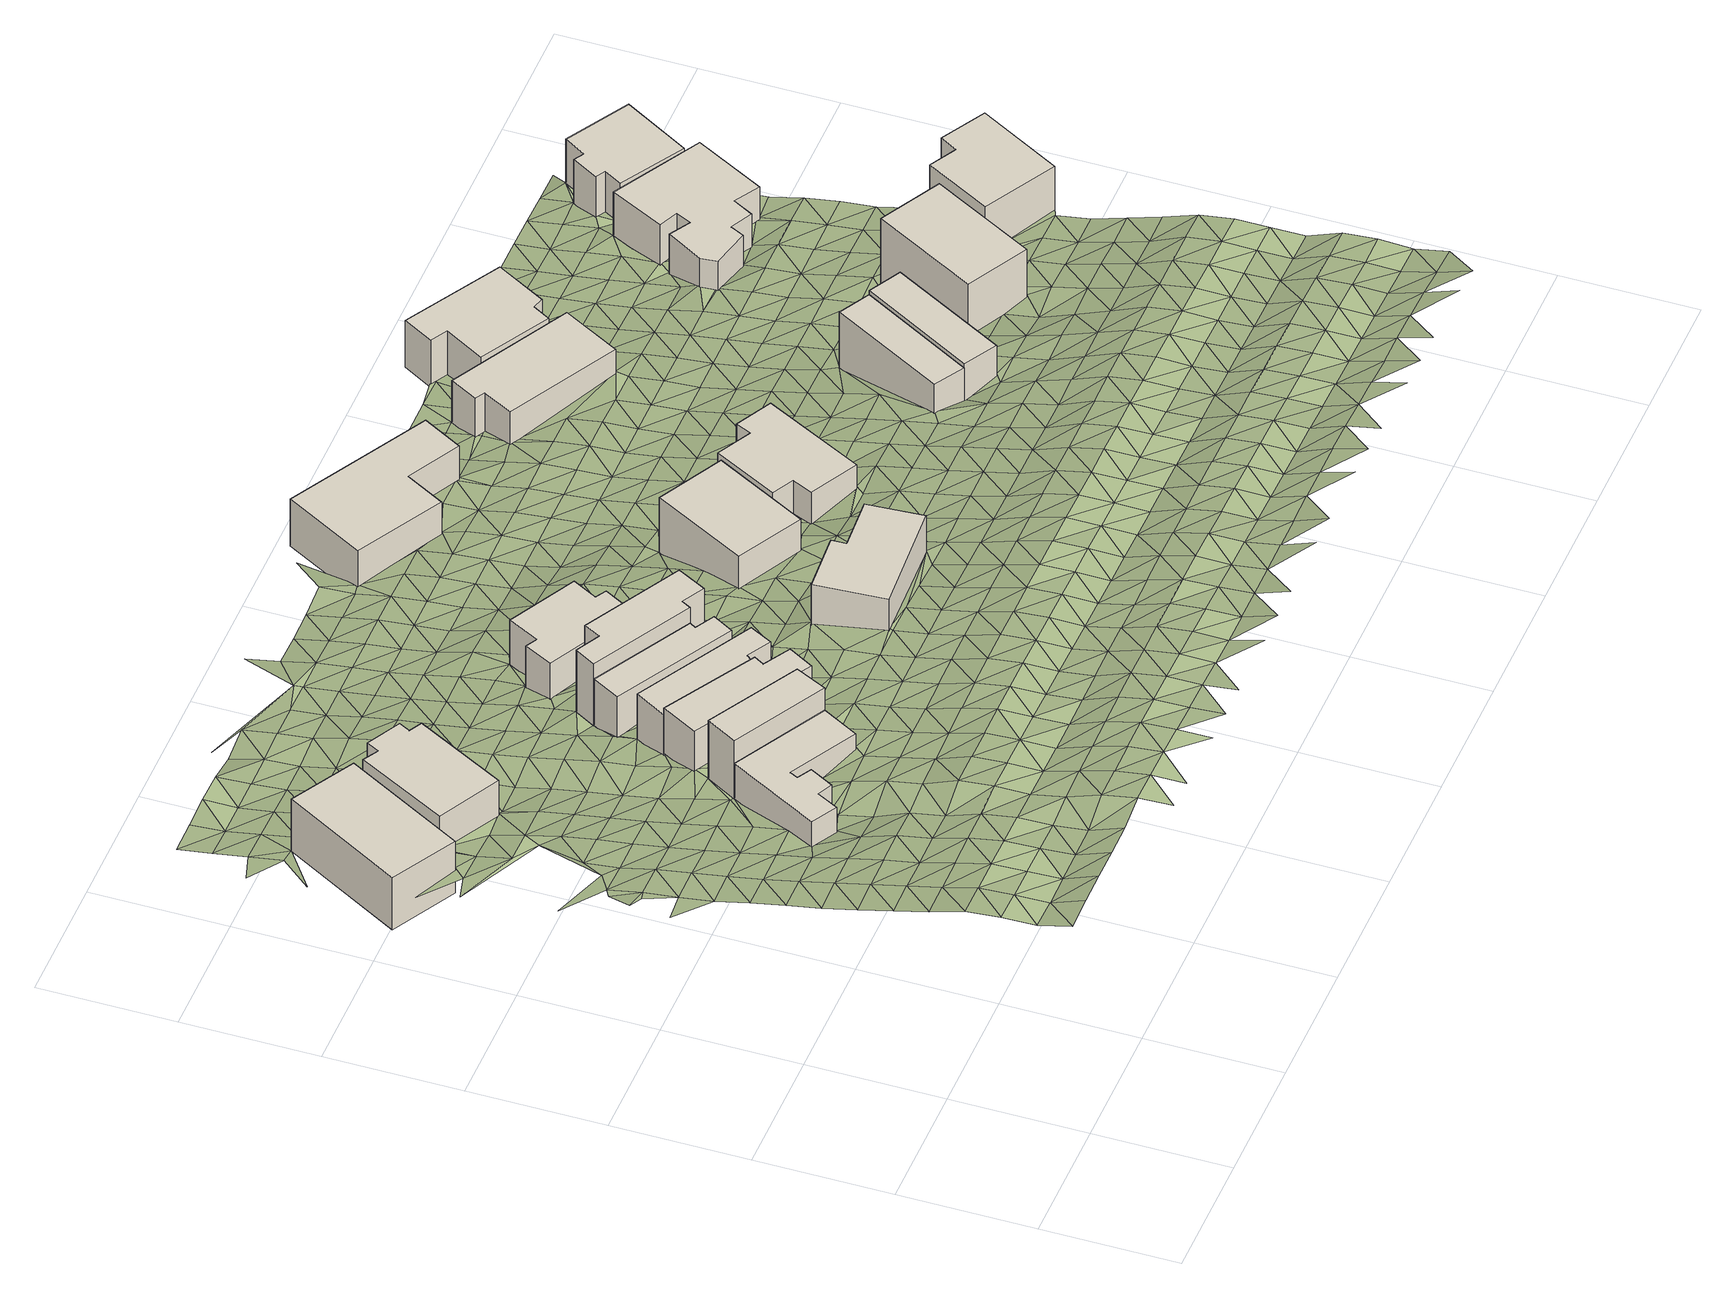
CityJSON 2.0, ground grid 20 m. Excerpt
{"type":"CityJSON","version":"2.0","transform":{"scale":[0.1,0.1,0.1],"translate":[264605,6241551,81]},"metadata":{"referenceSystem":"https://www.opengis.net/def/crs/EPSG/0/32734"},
"CityObjects":{
"building1":{"type":"Building","attributes":{"address":"46 Rhodes Avenue University Estate Cape Town","building":"house","building:levels":"2","footprint":{"type":"Polygon"},"plus_code":"CFXQXGXF+X3X","ground_height":89.2,"building_height":6.9,"roof_height":96.1},"geometry":[{"type":"Solid","lod":"1","boundaries":[[[[0,1,2,3]],[[1,4,5,2]],[[4,6,7,5]],[[6,0,3,7]],[[3,2,5,7]],[[6,4,1,0]]]]}]},
"building2":{"type":"Building","attributes":{"address":"19 Baris Road University Estate Cape Town","building":"house","building:levels":"1","footprint":{"type":"Polygon"},"plus_code":"CHX3XVXP+XVW","ground_height":99.7,"building_height":4.1,"roof_height":103.8},"geometry":[{"type":"Solid","lod":"1","boundaries":[[[[8,9,10,11]],[[9,12,13,10]],[[12,14,15,13]],[[14,16,17,15]],[[16,18,19,17]],[[18,20,21,19]],[[20,22,23,21]],[[22,24,25,23]],[[24,26,27,25]],[[26,8,11,27]],[[11,10,13,15,17,19,21,23,25,27]],[[26,24,22,20,18,16,14,12,9,8]]]]}]},
"building3":{"type":"Building","attributes":{"address":"12 Baris Road University Estate Cape Town","building":"house","building:levels":"2","footprint":{"type":"Polygon"},"plus_code":"CGX9X4XX+XHW","ground_height":89.5,"building_height":6.9,"roof_height":96.4},"geometry":[{"type":"Solid","lod":"1","boundaries":[[[[28,29,30,31]],[[29,32,33,30]],[[32,34,35,33]],[[34,36,37,35]],[[36,38,39,37]],[[38,40,41,39]],[[40,42,43,41]],[[42,28,31,43]],[[31,30,33,35,37,39,41,43]],[[42,40,38,36,34,32,29,28]]]]}]},
"building4":{"type":"Building","attributes":{"address":"17 Baris Road University Estate Cape Town","building":"house","building:levels":"3","footprint":{"type":"Polygon"},"plus_code":"CHX4X6X4+XVW","ground_height":98,"building_height":9.7,"roof_height":107.7},"geometry":[{"type":"Solid","lod":"1","boundaries":[[[[44,45,11,46,47,10]],[[45,48,49,46,11]],[[48,50,51,49]],[[50,44,10,47,51]],[[47,46,49,51]],[[50,48,45,44]]]]}]},
"building5":{"type":"Building","attributes":{"address":"15 Baris Road University Estate Cape Town","building":"house","building:levels":"2","footprint":{"type":"Polygon"},"plus_code":"CHX8X4XP+XCR","ground_height":97.2,"building_height":6.9,"roof_height":104.1},"geometry":[{"type":"Solid","lod":"1","boundaries":[[[[52,53,54,55,56,57]],[[53,58,59,55,54]],[[58,60,61,59]],[[60,62,63,61]],[[62,64,65,63]],[[64,52,57,56,65]],[[56,55,59,61,63,65]],[[64,62,60,58,53,52]]]]}]},
"building6":{"type":"Building","attributes":{"address":"13A Baris Road University Estate Cape Town","building":"house","building:levels":"2","footprint":{"type":"Polygon"},"plus_code":"CHXGXWX5+X7X","ground_height":96,"building_height":6.9,"roof_height":102.9},"geometry":[{"type":"Solid","lod":"1","boundaries":[[[[66,67,68,57]],[[67,69,70,68]],[[69,71,72,70]],[[71,73,74,72]],[[73,75,76,74]],[[75,66,57,76]],[[57,68,70,72,74,76]],[[75,73,71,69,67,66]]]]}]},
"building7":{"type":"Building","attributes":{"address":"13 Baris Road University Estate Cape Town","building":"house","building:levels":"2","footprint":{"type":"Polygon"},"plus_code":"CHXJXFXV+XMV","ground_height":94.2,"building_height":6.9,"roof_height":101.1},"geometry":[{"type":"Solid","lod":"1","boundaries":[[[[77,78,79,80]],[[78,81,82,79]],[[81,83,84,82]],[[83,85,86,84]],[[85,87,88,86]],[[87,77,80,88]],[[80,79,82,84,86,88]],[[87,85,83,81,78,77]]]]}]},
"building8":{"type":"Building","attributes":{"address":"11 Baris Road University Estate Cape Town","building":"house","building:levels":"3","footprint":{"type":"Polygon"},"plus_code":"CHXRXVX5+XRV","ground_height":94.1,"building_height":9.7,"roof_height":103.8},"geometry":[{"type":"Solid","lod":"1","boundaries":[[[[89,90,80,91,92,79]],[[90,93,94,91,80]],[[93,95,96,94]],[[95,97,98,96]],[[97,99,100,98]],[[99,101,102,100]],[[101,103,104,102]],[[103,89,79,92,104]],[[92,91,94,96,98,100,102,104]],[[103,101,99,97,95,93,90,89]]]]}]},
"building9":{"type":"Building","attributes":{"address":"9 Baris Road University Estate Cape Town","building":"house","building:levels":"2","footprint":{"type":"Polygon"},"plus_code":"CHXWXWX8+X2R","ground_height":90.9,"building_height":6.9,"roof_height":97.8},"geometry":[{"type":"Solid","lod":"1","boundaries":[[[[105,106,107,108]],[[106,109,110,107]],[[109,111,112,110]],[[111,113,114,112]],[[113,115,116,114]],[[115,117,118,116]],[[117,119,120,118]],[[119,105,108,120]],[[108,107,110,112,114,116,118,120]],[[119,117,115,113,111,109,106,105]]]]}]},
"building10":{"type":"Building","attributes":{"address":"16 Lorraine Avenue University Estate Cape Town","building":"house","building:levels":"2","footprint":{"type":"Polygon"},"plus_code":"CJXVX5XF+XCX","ground_height":99.3,"building_height":6.9,"roof_height":106.2},"geometry":[{"type":"Solid","lod":"1","boundaries":[[[[121,122,123,124]],[[122,125,126,123]],[[125,127,128,126]],[[127,129,130,128]],[[129,131,132,130]],[[131,121,124,132]],[[124,123,126,128,130,132]],[[131,129,127,125,122,121]]]]}]},
"building11":{"type":"Building","attributes":{"address":"52 Lorraine Avenue University Estate Cape Town","building":"house","building:levels":"2","footprint":{"type":"Polygon"},"plus_code":"CMX6XFX4+X2X","ground_height":93.8,"building_height":6.9,"roof_height":100.7},"geometry":[{"type":"Solid","lod":"1","boundaries":[[[[133,134,135,136]],[[134,137,138,135]],[[137,139,140,138]],[[139,133,136,140]],[[136,135,138,140]],[[139,137,134,133]]]]}]},
"building12":{"type":"Building","attributes":{"address":"54 Lorraine Avenue University Estate Cape Town","building":"house","building:levels":"2","footprint":{"type":"Polygon"},"plus_code":"CMXXX4XG+XFR","ground_height":92.3,"building_height":6.9,"roof_height":99.2},"geometry":[{"type":"Solid","lod":"1","boundaries":[[[[141,142,143,144]],[[142,145,146,143]],[[145,147,148,146]],[[147,149,150,148]],[[149,151,152,150]],[[151,153,154,152]],[[153,155,156,154]],[[155,141,144,156]],[[144,143,146,148,150,152,154,156]],[[155,153,151,149,147,145,142,141]]]]}]},
"building13":{"type":"Building","attributes":{"address":"7 Baris Road University Estate Cape Town","building":"house","building:levels":"2","footprint":{"type":"Polygon"},"plus_code":"CMX2XHXH+XXX","ground_height":83.9,"building_height":6.9,"roof_height":90.8},"geometry":[{"type":"Solid","lod":"1","boundaries":[[[[157,158,159,160]],[[158,161,162,159]],[[161,163,164,162]],[[163,165,166,164]],[[165,167,168,166]],[[167,157,160,168]],[[160,159,162,164,166,168]],[[167,165,163,161,158,157]]]]}]},
"building14":{"type":"Building","attributes":{"address":"University Estate Cape Town","building":"house","building:levels":"2","footprint":{"type":"Polygon"},"plus_code":"CQX4XMXF+XFR","ground_height":94.5,"building_height":6.9,"roof_height":101.4},"geometry":[{"type":"Solid","lod":"1","boundaries":[[[[169,170,171,172]],[[170,173,174,171]],[[173,175,176,174]],[[175,169,172,176]],[[172,171,174,176]],[[175,173,170,169]]]]}]},
"building15":{"type":"Building","attributes":{"address":"University Estate Cape Town","building":"house","building:levels":"2","footprint":{"type":"Polygon"},"plus_code":"CQX9X8XP+X8X","ground_height":95.2,"building_height":6.9,"roof_height":102.1},"geometry":[{"type":"Solid","lod":"1","boundaries":[[[[177,178,179,180,181,176]],[[178,182,183,180,179]],[[182,184,185,183]],[[184,177,176,181,185]],[[181,180,183,185]],[[184,182,178,177]]]]}]},
"building16":{"type":"Building","attributes":{"address":"12 Lorraine Avenue University Estate Cape Town","building":"house","building:levels":"2","footprint":{"type":"Polygon"},"plus_code":"CPXHXFX7+XCX","ground_height":84.2,"building_height":6.9,"roof_height":91.1},"geometry":[{"type":"Solid","lod":"1","boundaries":[[[[186,187,188,189]],[[187,190,191,188]],[[190,192,193,191]],[[192,194,195,193]],[[194,196,197,195]],[[196,186,189,197]],[[189,188,191,193,195,197]],[[196,194,192,190,187,186]]]]}]},
"building17":{"type":"Building","attributes":{"address":"10 Lorraine Avenue University Estate Cape Town","building":"house","building:levels":"2","footprint":{"type":"Polygon"},"plus_code":"CQX3X9XJ+XWX","ground_height":83.2,"building_height":6.9,"roof_height":90.1},"geometry":[{"type":"Solid","lod":"1","boundaries":[[[[198,199,200,201]],[[199,202,203,200]],[[202,204,205,203]],[[204,206,207,205]],[[206,208,209,207]],[[208,210,211,209]],[[210,212,213,211]],[[212,198,201,213]],[[201,200,203,205,207,209,211,213]],[[212,210,208,206,204,202,199,198]]]]}]},
"building18":{"type":"Building","attributes":{"address":"58 Rhodes Avenue University Estate Cape Town","building":"house","building:levels":"3","footprint":{"type":"Polygon"},"plus_code":"CRX4X6XC+XCW","ground_height":94,"building_height":9.7,"roof_height":103.7},"geometry":[{"type":"Solid","lod":"1","boundaries":[[[[214,215,216,217]],[[215,218,219,216]],[[218,220,221,219]],[[220,214,217,221]],[[217,216,219,221]],[[220,218,215,214]]]]}]},
"building19":{"type":"Building","attributes":{"address":"60 Rhodes Avenue University Estate Cape Town","building":"house","building:levels":"3","footprint":{"type":"Polygon"},"plus_code":"CRXWX6XV+XMW","ground_height":93.1,"building_height":9.7,"roof_height":102.8},"geometry":[{"type":"Solid","lod":"1","boundaries":[[[[222,223,224,225]],[[223,226,227,224]],[[226,228,229,227]],[[228,230,231,229]],[[230,232,233,231]],[[232,222,225,233]],[[225,224,227,229,231,233]],[[232,230,228,226,223,222]]]]}]},
"building20":{"type":"Building","attributes":{"address":"9 Lorraine Avenue University Estate Cape Town","building":"house","building:levels":"2","footprint":{"type":"Polygon"},"plus_code":"CRXJXFX4+X8X","ground_height":85.1,"building_height":6.9,"roof_height":92},"geometry":[{"type":"Solid","lod":"1","boundaries":[[[[234,235,236,237]],[[235,238,239,236]],[[238,240,241,239]],[[240,242,243,241]],[[242,244,245,243]],[[244,246,247,245]],[[246,248,249,247]],[[248,250,251,249]],[[250,252,253,251]],[[252,254,255,253]],[[254,256,257,255]],[[256,258,259,257]],[[258,234,237,259]],[[237,236,239,241,243,245,247,249,251,253,255,257,259]],[[258,256,254,252,250,248,246,244,242,240,238,235,234]]]]}]},
"building21":{"type":"Building","attributes":{"address":"7 Lorraine Avenue University Estate Cape Town","building":"house","building:levels":"2","footprint":{"type":"Polygon"},"plus_code":"CRXVXXXQ+XJV","ground_height":83.3,"building_height":6.9,"roof_height":90.2},"geometry":[{"type":"Solid","lod":"1","boundaries":[[[[260,261,262,263]],[[261,264,265,262]],[[264,266,267,265]],[[266,268,269,267]],[[268,270,271,269]],[[270,272,273,271]],[[272,274,275,273]],[[274,260,263,275]],[[263,262,265,267,269,271,273,275]],[[274,272,270,268,266,264,261,260]]]]}]},
"terrain1":{"type":"TINRelief","geometry":[{"type":"CompositeSurface","lod":"1","boundaries":[[[276,277,278]],[[276,278,279]],[[280,281,277]],[[277,276,280]],[[282,283,281]],[[282,281,280]],[[284,285,283]],[[279,286,276]],[[283,282,284]],[[287,288,285]],[[276,289,280]],[[289,276,286]],[[287,285,284]],[[290,291,288]],[[280,292,282]],[[292,280,289]],[[288,287,290]],[[293,294,291]],[[282,295,284]],[[286,296,289]],[[295,282,292]],[[293,291,290]],[[297,298,294]],[[284,299,287]],[[299,284,295]],[[292,289,300]],[[294,293,297]],[[289,296,301]],[[302,303,304]],[[305,306,298]],[[287,307,290]],[[292,300,295]],[[307,287,299]],[[289,301,300]],[[298,297,305]],[[308,304,306]],[[290,309,293]],[[310,311,312]],[[309,290,307]],[[302,311,310]],[[313,312,311]],[[299,295,314]],[[315,301,296]],[[306,305,308]],[[295,300,316]],[[304,317,302]],[[293,318,297]],[[299,314,307]],[[318,293,309]],[[295,316,314]],[[311,319,313]],[[304,308,317]],[[320,311,302]],[[297,321,305]],[[301,322,300]],[[323,301,315]],[[324,319,325]],[[321,297,318]],[[311,320,319]],[[309,307,326]],[[322,316,300]],[[320,302,317]],[[307,314,327]],[[301,323,322]],[[305,328,308]],[[309,326,318]],[[328,305,321]],[[307,327,326]],[[308,329,317]],[[314,316,330]],[[323,315,331]],[[332,325,319]],[[320,332,319]],[[333,316,322]],[[318,334,321]],[[329,308,328]],[[330,327,314]],[[318,326,334]],[[316,333,330]],[[321,335,328]],[[317,336,320]],[[322,323,337]],[[334,335,321]],[[336,317,329]],[[331,338,323]],[[332,339,325]],[[340,341,342]],[[343,332,320]],[[327,344,326]],[[322,337,333]],[[345,327,330]],[[323,338,337]],[[346,347,342]],[[328,348,329]],[[328,335,348]],[[343,320,336]],[[344,334,326]],[[331,349,350]],[[327,345,344]],[[334,351,335]],[[332,352,339]],[[353,330,333]],[[325,339,354]],[[331,350,338]],[[332,343,352]],[[337,353,333]],[[354,347,346]],[[336,329,355]],[[329,348,356]],[[357,340,342]],[[334,358,351]],[[345,330,359]],[[347,357,342]],[[358,334,344]],[[336,355,343]],[[339,352,360]],[[329,356,355]],[[330,353,359]],[[361,337,338]],[[338,350,362]],[[339,360,363]],[[357,364,340]],[[344,345,365]],[[337,361,353]],[[354,339,363]],[[348,335,9]],[[358,366,351]],[[359,367,345]],[[338,362,361]],[[351,366,368]],[[343,369,352]],[[343,355,370]],[[350,371,372]],[[345,367,365]],[[373,1,374]],[[357,375,364]],[[357,347,376]],[[369,360,352]],[[377,358,344]],[[378,359,353]],[[347,354,379]],[[9,356,348]],[[343,370,369]],[[366,380,368]],[[372,362,350]],[[378,353,361]],[[374,381,382]],[[355,356,383]],[[358,377,366]],[[357,376,375]],[[347,379,376]],[[377,344,365]],[[354,363,379]],[[363,360,384]],[[359,385,367]],[[340,364,386]],[[383,370,355]],[[362,387,361]],[[384,360,369]],[[359,378,385]],[[388,380,366]],[[381,374,1]],[[372,387,362]],[[9,383,356]],[[389,379,363]],[[364,375,386]],[[366,377,388]],[[390,365,367]],[[378,361,391]],[[392,393,394]],[[389,363,384]],[[367,385,395]],[[380,388,393]],[[369,370,396]],[[397,370,383]],[[391,361,387]],[[375,376,398]],[[365,390,377]],[[367,395,390]],[[381,1,399]],[[379,398,376]],[[381,399,400]],[[384,369,396]],[[401,394,393]],[[402,379,389]],[[370,397,396]],[[340,386,403]],[[385,378,404]],[[388,401,393]],[[391,405,378]],[[406,399,1]],[[407,388,377]],[[387,372,408]],[[379,402,398]],[[372,409,410]],[[50,383,9]],[[411,400,412]],[[413,389,384]],[[404,395,385]],[[407,377,390]],[[378,405,404]],[[397,383,50]],[[375,414,386]],[[1,403,406]],[[408,391,387]],[[399,412,400]],[[413,384,396]],[[408,372,410]],[[401,388,415]],[[401,416,394]],[[402,389,417]],[[395,418,390]],[[388,407,415]],[[402,419,398]],[[396,397,420]],[[421,405,391]],[[412,422,411]],[[413,417,389]],[[404,418,395]],[[397,50,420]],[[423,399,406]],[[391,408,421]],[[424,419,402]],[[407,390,425]],[[406,403,426]],[[415,416,401]],[[399,423,412]],[[396,427,413]],[[428,404,405]],[[406,426,423]],[[417,424,402]],[[425,390,418]],[[386,414,403]],[[420,50,429]],[[410,430,408]],[[427,396,420]],[[405,421,428]],[[431,398,419]],[[407,432,415]],[[433,430,410]],[[424,434,419]],[[407,425,432]],[[422,412,435]],[[413,436,417]],[[418,404,437]],[[421,408,438]],[[412,423,439]],[[413,427,440]],[[404,428,441]],[[442,403,414]],[[416,415,443]],[[419,434,431]],[[430,438,408]],[[426,403,444]],[[437,425,418]],[[412,439,435]],[[420,52,427]],[[413,440,436]],[[432,443,415]],[[441,437,404]],[[442,414,445]],[[429,50,446]],[[447,424,417]],[[428,421,448]],[[431,449,398]],[[423,426,450]],[[446,420,429]],[[442,444,403]],[[438,448,421]],[[52,440,427]],[[430,433,451]],[[442,445,34]],[[447,417,436]],[[416,443,452]],[[453,398,449]],[[450,439,423]],[[454,434,424]],[[455,432,425]],[[441,428,456]],[[426,444,450]],[[457,425,437]],[[458,416,452]],[[430,451,438]],[[448,456,428]],[[424,447,454]],[[455,425,457]],[[434,459,431]],[[460,446,50]],[[461,443,432]],[[52,75,440]],[[34,462,442]],[[436,440,75]],[[463,435,439]],[[464,437,441]],[[465,439,450]],[[456,466,441]],[[467,444,442]],[[448,438,468]],[[434,454,459]],[[432,455,461]],[[438,451,469]],[[470,449,431]],[[443,471,452]],[[437,464,457]],[[462,34,472]],[[439,465,463]],[[464,441,466]],[[471,458,452]],[[447,436,473]],[[448,468,456]],[[474,475,472]],[[442,462,467]],[[475,474,453]],[[438,469,468]],[[446,476,420]],[[436,75,477]],[[478,450,444]],[[453,472,475]],[[431,459,470]],[[471,443,461]],[[449,470,453]],[[447,473,454]],[[457,479,455]],[[480,451,481]],[[436,477,473]],[[450,478,465]],[[482,466,456]],[[444,467,478]],[[464,479,457]],[[458,483,460]],[[484,477,75]],[[480,469,451]],[[471,483,458]],[[482,456,468]],[[472,453,485]],[[454,486,459]],[[461,455,487]],[[488,462,472]],[[465,489,463]],[[453,470,485]],[[473,486,454]],[[479,487,455]],[[75,490,484]],[[460,476,446]],[[462,488,467]],[[464,466,491]],[[477,484,78]],[[489,465,478]],[[466,482,492]],[[459,493,470]],[[471,461,494]],[[495,468,469]],[[472,485,488]],[[78,473,477]],[[496,469,480]],[[491,479,464]],[[483,476,460]],[[486,493,459]],[[487,494,461]],[[491,466,492]],[[489,497,463]],[[469,496,495]],[[478,467,498]],[[471,499,483]],[[482,468,500]],[[488,501,467]],[[473,502,486]],[[485,470,503]],[[493,504,470]],[[494,499,471]],[[473,78,502]],[[498,489,478]],[[505,487,479]],[[492,482,500]],[[467,501,498]],[[479,491,506]],[[500,468,495]],[[503,488,485]],[[496,480,507]],[[470,504,503]],[[508,476,483]],[[487,505,494]],[[490,75,509]],[[499,508,483]],[[479,506,505]],[[480,510,507]],[[511,493,486]],[[486,502,512]],[[513,497,489]],[[514,501,488]],[[515,484,490]],[[516,517,518]],[[491,492,519]],[[489,498,520]],[[500,521,492]],[[493,511,504]],[[496,522,495]],[[488,503,514]],[[512,511,486]],[[507,523,496]],[[508,524,476]],[[525,499,494]],[[506,491,519]],[[476,524,518]],[[489,520,513]],[[494,505,526]],[[519,492,521]],[[496,523,522]],[[516,527,528]],[[498,501,529]],[[518,527,516]],[[499,525,508]],[[530,500,495]],[[501,514,531]],[[494,526,525]],[[99,512,502]],[[504,532,503]],[[504,511,533]],[[101,99,502]],[[520,498,529]],[[505,506,534]],[[524,527,518]],[[512,535,511]],[[501,531,529]],[[519,536,506]],[[530,495,522]],[[490,509,537]],[[538,521,500]],[[507,539,523]],[[504,533,532]],[[512,99,535]],[[490,537,515]],[[514,503,540]],[[541,524,508]],[[534,526,505]],[[508,525,542]],[[506,536,534]],[[507,543,539]],[[520,544,513]],[[500,530,538]],[[531,514,540]],[[545,519,521]],[[522,523,546]],[[524,541,527]],[[511,535,547]],[[529,544,520]],[[503,532,540]],[[508,542,541]],[[547,533,511]],[[548,549,513]],[[546,523,539]],[[525,526,550]],[[551,526,534]],[[545,521,538]],[[552,536,519]],[[530,522,553]],[[535,99,554]],[[555,529,531]],[[556,509,527]],[[542,525,557]],[[540,558,531]],[[526,551,550]],[[553,522,546]],[[527,541,556]],[[537,509,515]],[[559,533,547]],[[560,532,533]],[[561,539,543]],[[519,545,552]],[[544,548,513]],[[562,534,536]],[[538,530,563]],[[531,558,555]],[[557,525,550]],[[564,544,529]],[[533,559,560]],[[530,553,563]],[[515,509,565]],[[541,542,566]],[[567,540,532]],[[534,562,551]],[[546,539,568]],[[565,509,556]],[[536,552,562]],[[529,555,564]],[[566,542,557]],[[105,547,569]],[[566,556,541]],[[545,538,570]],[[546,568,553]],[[571,572,573]],[[554,574,535]],[[547,105,559]],[[567,532,560]],[[563,575,538]],[[568,539,561]],[[565,573,515]],[[576,558,540]],[[544,564,548]],[[577,550,551]],[[545,570,552]],[[99,578,554]],[[571,579,580]],[[571,573,579]],[[562,581,551]],[[570,538,575]],[[559,105,560]],[[558,576,555]],[[553,582,563]],[[550,577,557]],[[540,567,576]],[[583,565,556]],[[556,566,584]],[[551,581,577]],[[582,553,568]],[[585,580,579]],[[573,585,579]],[[552,586,562]],[[587,588,561]],[[573,565,583]],[[555,589,564]],[[590,575,563]],[[556,584,583]],[[586,552,570]],[[560,591,567]],[[560,105,591]],[[589,555,576]],[[573,583,585]],[[590,563,582]],[[581,562,592]],[[568,561,593]],[[548,564,594]],[[578,574,554]],[[592,562,586]],[[591,105,595]],[[567,596,576]],[[597,570,575]],[[582,568,593]],[[589,594,564]],[[575,590,598]],[[593,561,588]],[[599,584,566]],[[596,567,591]],[[600,585,583]],[[577,581,601]],[[570,597,586]],[[581,592,602]],[[597,575,598]],[[578,585,600]],[[594,603,548]],[[604,595,105]],[[605,589,576]],[[584,606,583]],[[590,582,607]],[[605,576,596]],[[581,602,601]],[[593,608,582]],[[603,609,548]],[[591,595,610]],[[577,611,557]],[[612,574,578]],[[600,613,578]],[[599,566,614]],[[589,615,594]],[[583,606,600]],[[592,586,616]],[[598,590,607]],[[584,599,606]],[[586,597,617]],[[607,582,608]],[[618,574,612]],[[591,610,596]],[[615,589,605]],[[595,619,610]],[[604,619,595]],[[612,578,613]],[[602,592,616]],[[620,593,588]],[[586,617,616]],[[621,588,622]],[[613,600,623]],[[624,618,604]],[[603,594,625]],[[597,598,626]],[[594,615,627]],[[623,600,606]],[[607,628,598]],[[620,588,621]],[[596,629,605]],[[630,608,593]],[[612,631,618]],[[596,610,632]],[[611,577,601]],[[618,631,604]],[[601,602,633]],[[626,617,597]],[[594,627,625]],[[616,634,602]],[[626,598,628]],[[635,612,613]],[[636,619,604]],[[596,632,629]],[[613,623,637]],[[593,620,630]],[[614,638,599]],[[615,605,639]],[[640,606,599]],[[641,607,608]],[[642,643,614]],[[602,634,633]],[[604,631,636]],[[606,644,623]],[[619,645,610]],[[636,646,619]],[[635,613,637]],[[639,627,615]],[[647,631,612]],[[648,616,617]],[[643,638,614]],[[639,605,629]],[[599,638,640]],[[649,617,626]],[[641,608,630]],[[623,644,637]],[[645,632,610]],[[650,628,607]],[[621,651,620]],[[606,640,644]],[[619,646,645]],[[642,652,643]],[[633,611,601]],[[612,635,647]],[[617,649,648]],[[651,621,653]],[[654,636,631]],[[655,634,616]],[[607,641,650]],[[625,627,656]],[[629,632,657]],[[638,643,652]],[[658,626,628]],[[620,659,630]],[[660,627,639]],[[654,646,636]],[[637,644,661]],[[632,645,657]],[[631,647,654]],[[616,648,655]],[[659,620,651]],[[662,633,634]],[[626,658,649]],[[627,660,656]],[[658,628,650]],[[652,642,127]],[[637,663,635]],[[638,664,640]],[[630,665,641]],[[666,639,629]],[[629,657,667]],[[638,652,664]],[[634,655,662]],[[665,630,659]],[[633,662,611]],[[645,646,668]],[[635,663,647]],[[649,669,648]],[[644,640,670]],[[651,653,671]],[[646,654,672]],[[637,661,663]],[[639,666,660]],[[641,673,650]],[[666,629,667]],[[658,669,649]],[[651,671,659]],[[646,672,668]],[[673,641,665]],[[127,664,652]],[[657,645,674]],[[647,675,654]],[[655,648,676]],[[664,670,640]],[[677,656,660]],[[650,678,658]],[[127,611,679]],[[679,611,662]],[[644,133,661]],[[675,647,663]],[[669,676,648]],[[674,667,657]],[[666,677,660]],[[645,668,674]],[[678,650,673]],[[672,654,680]],[[655,681,662]],[[665,659,682]],[[659,671,683]],[[684,669,658]],[[685,664,127]],[[680,654,675]],[[676,681,655]],[[679,686,127]],[[665,682,673]],[[656,677,687]],[[663,661,133]],[[684,658,678]],[[659,683,682]],[[666,667,688]],[[679,662,689]],[[664,685,670]],[[690,667,674]],[[127,686,685]],[[666,691,677]],[[672,692,668]],[[669,693,676]],[[672,680,694]],[[663,133,675]],[[681,689,662]],[[688,667,690]],[[669,684,693]],[[691,687,677]],[[686,679,695]],[[678,673,696]],[[697,683,671]],[[688,691,666]],[[672,694,692]],[[673,682,698]],[[699,674,668]],[[700,681,676]],[[689,695,679]],[[697,671,701]],[[670,685,702]],[[680,675,703]],[[678,696,684]],[[700,676,693]],[[673,698,696]],[[675,133,704]],[[674,699,690]],[[685,686,705]],[[699,668,692]],[[694,680,703]],[[683,706,682]],[[675,704,703]],[[695,705,686]],[[707,683,697]],[[708,670,702]],[[689,681,709]],[[691,710,687]],[[681,700,711]],[[684,712,693]],[[706,698,682]],[[702,685,713]],[[684,696,714]],[[683,707,706]],[[715,691,688]],[[688,690,715]],[[689,709,695]],[[699,716,690]],[[705,717,685]],[[681,711,709]],[[718,692,694]],[[703,719,694]],[[684,714,712]],[[685,717,713]],[[700,693,720]],[[690,716,715]],[[133,721,704]],[[702,713,708]],[[692,718,699]],[[696,698,722]],[[707,697,723]],[[670,708,724]],[[694,719,718]],[[725,698,706]],[[705,695,726]],[[711,700,720]],[[695,709,727]],[[720,693,712]],[[728,723,697]],[[729,703,704]],[[722,714,696]],[[698,725,722]],[[691,715,730]],[[731,716,699]],[[705,726,717]],[[695,727,726]],[[732,708,713]],[[703,729,719]],[[706,707,733]],[[133,724,721]],[[731,699,718]],[[704,721,729]],[[723,734,707]],[[711,735,709]],[[720,736,711]],[[712,714,737]],[[706,733,725]],[[738,713,717]],[[715,716,730]],[[739,714,722]],[[707,734,733]],[[719,740,718]],[[735,727,709]],[[716,731,741]],[[742,717,726]],[[711,736,735]],[[723,728,743]],[[729,740,719]],[[714,739,737]],[[716,741,730]],[[744,720,712]],[[745,722,725]],[[742,738,717]],[[708,746,724]],[[731,718,747]],[[727,748,726]],[[723,743,734]],[[733,745,725]],[[721,724,749]],[[747,718,740]],[[727,735,748]],[[744,712,737]],[[729,721,750]],[[751,736,720]],[[739,722,752]],[[753,721,749]],[[722,745,752]],[[724,746,749]],[[754,741,731]],[[755,742,726]],[[756,733,734]],[[747,757,731]],[[721,753,750]],[[748,758,726]],[[720,744,751]],[[734,743,759]],[[740,729,760]],[[735,736,761]],[[730,741,754]],[[749,746,753]],[[742,755,738]],[[737,739,762]],[[733,756,745]],[[731,757,754]],[[755,726,758]],[[752,763,739]],[[734,759,756]],[[760,747,740]],[[760,729,750]],[[736,751,761]],[[764,748,735]],[[744,737,762]],[[765,743,766]],[[739,763,762]],[[767,752,745]],[[730,754,768]],[[769,757,747]],[[770,730,768]],[[765,759,743]],[[771,753,746]],[[738,755,772]],[[735,761,764]],[[767,745,756]],[[750,753,771]],[[773,758,748]],[[751,744,774]],[[747,760,769]],[[752,775,763]],[[776,746,777]],[[744,762,774]],[[771,746,776]],[[778,754,757]],[[759,779,756]],[[748,764,773]],[[752,767,775]],[[750,780,760]],[[755,758,781]],[[757,769,778]],[[765,779,759]],[[751,782,761]],[[780,750,771]],[[774,783,751]],[[784,738,772]],[[781,772,755]],[[762,763,785]],[[767,756,786]],[[773,781,758]],[[763,775,787]],[[776,777,142]],[[768,754,788]],[[769,760,789]],[[764,761,782]],[[754,778,790]],[[788,770,768]],[[751,783,782]],[[786,756,779]],[[791,771,776]],[[785,774,762]],[[789,760,780]],[[763,787,785]],[[791,776,142]],[[754,790,788]],[[778,769,792]],[[773,764,793]],[[794,775,767]],[[795,772,781]],[[786,796,767]],[[774,797,783]],[[779,765,798]],[[788,799,770]],[[792,769,789]],[[764,782,793]],[[765,800,801]],[[802,780,771]],[[794,787,775]],[[771,791,803]],[[772,795,804]],[[797,774,785]],[[767,796,794]],[[805,790,778]],[[798,786,779]],[[798,765,801]],[[772,804,784]],[[780,802,789]],[[791,142,784]],[[806,781,773]],[[790,799,788]],[[778,792,805]],[[771,803,802]],[[793,807,773]],[[782,783,808]],[[809,785,787]],[[783,797,810]],[[795,781,806]],[[811,796,786]],[[773,807,806]],[[794,809,787]],[[812,799,790]],[[813,814,815]],[[808,793,782]],[[812,790,805]],[[783,810,808]],[[786,798,811]],[[792,789,816]],[[803,791,817]],[[789,802,818]],[[791,784,817]],[[819,804,795]],[[820,784,804]],[[797,785,821]],[[822,794,796]],[[785,809,823]],[[792,816,805]],[[793,824,807]],[[801,825,798]],[[789,818,816]],[[819,795,806]],[[796,811,822]],[[826,799,812]],[[817,784,820]],[[821,810,797]],[[827,806,807]],[[793,808,824]],[[785,823,821]],[[828,825,801]],[[802,803,829]],[[820,804,830]],[[817,831,803]],[[824,827,807]],[[832,799,826]],[[809,794,833]],[[811,798,834]],[[814,799,832]],[[819,830,804]],[[794,822,835]],[[812,805,836]],[[829,818,802]],[[837,805,816]],[[803,831,829]],[[825,834,798]],[[838,808,810]],[[823,809,833]],[[839,810,821]],[[835,833,794]],[[812,836,826]],[[840,815,814]],[[805,837,836]],[[841,817,820]],[[822,811,842]],[[830,843,820]],[[827,844,806]],[[824,845,827]],[[819,806,844]],[[824,808,838]],[[810,839,838]],[[834,842,811]],[[818,846,816]],[[825,828,847]],[[814,832,840]],[[848,818,829]],[[843,841,820]],[[849,831,817]],[[819,844,830]],[[850,821,823]],[[835,822,851]],[[832,826,852]],[[833,853,823]],[[826,836,854]],[[825,847,834]],[[837,855,836]],[[818,848,846]],[[842,851,822]],[[824,856,845]],[[857,837,816]],[[821,850,839]],[[817,841,849]],[[838,856,824]],[[823,853,850]],[[826,854,852]],[[858,829,831]],[[840,832,859]],[[837,857,855]],[[843,830,860]],[[861,833,835]],[[857,816,846]],[[830,844,862]],[[851,863,835]],[[832,852,864]],[[829,858,848]],[[838,839,865]],[[836,866,854]],[[842,834,867]],[[831,849,858]],[[834,847,868]],[[856,869,845]],[[859,832,864]],[[830,862,860]],[[839,850,865]],[[861,835,863]],[[852,854,866]],[[841,843,870]],[[871,853,833]],[[842,867,851]],[[834,868,867]],[[827,170,844]],[[872,856,838]],[[846,848,873]],[[841,870,849]],[[853,871,850]],[[874,847,875]],[[864,852,187]],[[858,876,848]],[[870,843,860]],[[838,865,872]],[[833,861,871]],[[877,863,851]],[[836,855,878]],[[857,846,873]],[[874,868,847]],[[859,864,187]],[[879,869,856]],[[848,876,873]],[[877,851,867]],[[849,880,858]],[[865,850,881]],[[856,872,879]],[[844,170,862]],[[880,849,870]],[[871,881,850]],[[878,855,857]],[[860,862,882]],[[861,863,883]],[[863,877,884]],[[876,858,885]],[[865,886,872]],[[887,867,868]],[[888,868,874]],[[187,889,859]],[[869,879,890]],[[861,883,871]],[[885,858,880]],[[881,886,865]],[[883,863,884]],[[891,870,860]],[[868,888,887]],[[187,892,889]],[[862,170,882]],[[879,872,893]],[[877,867,894]],[[878,857,873]],[[895,892,187]],[[873,876,896]],[[870,891,880]],[[871,897,881]],[[876,885,898]],[[891,860,882]],[[886,893,872]],[[884,877,894]],[[897,871,883]],[[894,867,887]],[[899,890,879]],[[888,874,900]],[[876,898,896]],[[901,869,890]],[[902,886,881]],[[893,899,879]],[[874,903,900]],[[885,880,904]],[[880,891,905]],[[902,881,897]],[[878,873,896]],[[892,906,889]],[[883,884,907]],[[894,908,884]],[[898,885,904]],[[888,909,887]],[[906,892,895]],[[880,905,904]],[[899,910,890]],[[900,911,888]],[[170,912,882]],[[893,886,913]],[[897,883,907]],[[886,902,914]],[[907,884,908]],[[910,915,890]],[[916,895,187]],[[891,882,917]],[[888,911,909]],[[915,918,890]],[[893,913,899]],[[919,894,887]],[[869,901,182]],[[906,920,889]],[[886,914,913]],[[170,921,912]],[[898,922,896]],[[917,905,891]],[[904,923,898]],[[912,917,882]],[[918,901,890]],[[902,897,924]],[[907,925,897]],[[919,887,909]],[[922,878,896]],[[895,926,906]],[[927,908,894]],[[900,928,911]],[[898,923,922]],[[929,910,899]],[[914,902,924]],[[899,913,930]],[[924,897,925]],[[900,931,928]],[[920,906,926]],[[932,904,905]],[[933,905,917]],[[894,919,927]],[[929,915,910]],[[934,907,908]],[[909,911,935]],[[899,930,929]],[[936,912,921]],[[878,922,937]],[[905,933,932]],[[935,911,928]],[[938,923,904]],[[914,939,913]],[[940,921,182]],[[924,941,914]],[[934,908,927]],[[916,942,895]],[[878,937,943]],[[944,917,912]],[[921,940,936]],[[945,925,907]],[[919,909,946]],[[915,947,918]],[[943,916,878]],[[939,930,913]],[[904,932,938]],[[914,941,939]],[[946,909,935]],[[923,948,922]],[[917,944,933]],[[929,949,915]],[[901,918,947]],[[950,928,931]],[[944,912,936]],[[907,934,945]],[[951,924,925]],[[927,919,952]],[[930,949,929]],[[937,922,948]],[[901,947,182]],[[923,938,948]],[[919,946,952]],[[933,953,932]],[[940,182,947]],[[935,928,954]],[[930,939,955]],[[951,925,945]],[[940,947,936]],[[956,941,924]],[[955,949,930]],[[953,933,944]],[[934,927,957]],[[935,954,946]],[[952,958,927]],[[954,928,950]],[[943,937,959]],[[938,932,960]],[[942,916,961]],[[948,962,937]],[[924,951,956]],[[915,215,947]],[[936,963,944]],[[939,941,964]],[[916,943,959]],[[934,957,945]],[[953,960,932]],[[957,927,958]],[[965,942,961]],[[946,966,952]],[[937,962,959]],[[947,963,936]],[[955,967,949]],[[941,956,964]],[[966,946,954]],[[959,961,916]],[[948,938,968]],[[944,969,953]],[[970,955,939]],[[945,971,951]],[[960,972,938]],[[973,958,952]],[[969,944,963]],[[957,971,945]],[[938,972,968]],[[939,964,970]],[[973,952,966]],[[974,962,948]],[[953,975,960]],[[976,967,955]],[[951,977,956]],[[215,963,947]],[[978,961,959]],[[953,969,975]],[[971,977,951]],[[979,957,958]],[[948,968,974]],[[955,970,976]],[[958,973,980]],[[981,959,962]],[[969,963,982]],[[949,967,983]],[[956,984,964]],[[957,979,971]],[[972,960,985]],[[986,961,978]],[[960,975,987]],[[977,988,956]],[[979,958,980]],[[982,963,215]],[[959,981,978]],[[962,974,981]],[[967,976,989]],[[970,964,984]],[[956,988,984]],[[960,987,985]],[[972,990,968]],[[989,991,967]],[[992,975,969]],[[977,971,993]],[[982,994,969]],[[971,979,995]],[[972,985,996]],[[972,996,990]],[[968,997,974]],[[976,970,998]],[[981,999,978]],[[992,987,975]],[[977,993,988]],[[991,983,967]],[[969,994,992]],[[1000,982,215]],[[970,984,998]],[[971,995,993]],[[1001,986,978]],[[997,968,990]],[[1001,978,999]],[[1002,1003,986]],[[974,1004,981]],[[976,1005,989]],[[990,996,985]],[[987,1006,985]],[[997,1004,974]],[[998,1005,976]],[[1005,991,989]],[[215,983,1000]],[[1002,986,1001]],[[1007,994,982]],[[984,988,1008]],[[992,1006,987]],[[988,993,1009]],[[981,1010,999]],[[1000,1007,982]],[[1008,998,984]],[[1004,1010,981]],[[988,1009,1008]],[[990,1011,997]],[[1001,1012,1002]],[[1013,992,994]],[[1006,1014,985]],[[1001,999,1015]],[[997,1011,1004]],[[1013,994,1007]],[[1010,1015,999]],[[991,1005,1016]],[[983,991,1017]],[[1005,998,1016]],[[998,1008,1018]],[[1001,1019,1012]],[[1020,1006,992]],[[1000,1017,1007]],[[1000,983,1017]],[[992,1013,1021]],[[1004,1011,1022]],[[1015,1019,1001]],[[998,1018,1016]],[[1010,1004,1023]],[[228,1017,991]],[[1020,992,1021]],[[1006,1020,1014]],[[1024,991,1016]],[[1023,1004,1022]],[[1015,1010,1023]],[[1013,1007,1025]],[[1011,1026,1022]],[[1012,1019,1027]],[[1017,1028,1007]],[[1021,1013,1025]],[[1029,1030,1014]],[[1025,1007,1028]],[[1029,1014,1020]],[[1022,1026,1031]],[[228,1028,1017]],[[1015,1032,1019]],[[1023,1033,1015]],[[1020,1021,1034]],[[1015,1033,1032]],[[1025,1034,1021]],[[235,1023,1022]],[[1027,1019,1035]],[[1028,228,1036]],[[1029,1020,1037]],[[1038,1039,228]],[[1035,1019,1032]],[[1034,1037,1020]],[[235,1033,1023]],[[1040,1025,1028]],[[228,1039,1036]],[[1041,1029,1042]],[[1025,1040,1034]],[[1040,1028,1036]],[[1037,1042,1029]],[[1032,1033,1043]],[[1043,1033,235]],[[1044,1041,1042]],[[1045,1037,1034]],[[1037,1044,1042]],[[1034,1040,1046]],[[1047,1035,1032]],[[1032,1043,1048]],[[1043,235,1049]],[[1034,1046,1045]],[[1044,1037,1045]],[[1032,1048,1047]],[[1049,235,1050]],[[1051,1043,1049]],[[1051,1048,1043]],[[1044,1045,1052]],[[1053,1051,1049]],[[1052,1054,1044]],[[1050,235,1055]],[[1056,1048,1051]],[[1056,1047,1048]],[[1054,1055,1044]],[[1049,1050,1057]],[[1047,1056,1058]],[[1059,1056,1060]],[[1057,1050,1055]],[[261,1056,1059]],[[261,1059,1060]],[[1056,261,1058]],[[1058,261,1061]]]}]}
},
"vertices":[
[203,1101,60],[108,1154,60],[108,1154,151],[203,1101,151],[7,976,60],[7,976,151],[103,923,60],[103,923,151],
[430,526,166],[291,602,166],[291,602,228],[430,526,228],[217,467,166],[217,467,228],[255,446,166],[255,446,228],[272,478,166],[272,478,228],[294,467,166],[294,467,228],[314,503,166],[314,503,228],[293,515,166],[293,515,228],[299,527,166],[299,527,228],[400,472,166],[400,472,228],
[304,1043,68],[285,1053,68],[285,1053,154],[304,1043,154],[294,1070,68],[294,1070,154],[243,1097,68],[243,1097,154],[233,1078,68],[233,1078,154],[210,1091,68],[210,1091,154],[139,958,68],[139,958,154],[232,909,68],[232,909,154],
[291,602,165],[430,526,165],[430,526,267],[291,602,267],[453,573,165],[453,573,267],[318,648,165],[318,648,267],
[359,725,152],[329,672,152],[329,672,219],[329,672,231],[359,725,231],[359,725,219],[503,571,152],[503,571,231],[525,609,152],[525,609,231],[485,632,152],[485,632,231],[494,647,152],[494,647,231],
[359,725,140],[494,647,140],[494,647,219],[506,662,140],[506,662,219],[542,642,140],[542,642,219],[560,676,140],[560,676,219],[386,772,140],[386,772,219],
[560,761,120],[413,842,120],[413,842,201],[560,761,201],[390,801,120],[390,801,201],[565,705,120],[565,705,201],[583,736,120],[583,736,201],[554,752,120],[554,752,201],
[413,842,119],[560,761,119],[560,761,228],[413,842,228],[568,775,119],[568,775,228],[602,757,119],[602,757,228],[625,800,119],[625,800,228],[480,879,119],[480,879,228],[467,854,119],[467,854,228],[431,873,119],[431,873,228],
[520,998,90],[496,952,90],[496,952,168],[520,998,168],[479,961,90],[479,961,168],[457,919,90],[457,919,168],[590,850,90],[590,850,168],[617,899,90],[617,899,168],[601,908,90],[601,908,168],[621,945,90],[621,945,168],
[632,618,167],[639,512,167],[639,512,252],[632,618,252],[811,523,167],[811,523,252],[805,607,167],[805,607,252],[724,602,167],[724,602,252],[723,624,167],[723,624,252],
[783,885,101],[709,747,101],[709,747,197],[783,885,197],[806,696,101],[806,696,197],[880,834,101],[880,834,197],
[1024,817,101],[970,845,101],[970,845,182],[1024,817,182],[959,822,101],[959,822,182],[908,849,101],[908,849,182],[858,754,101],[858,754,182],[891,737,101],[891,737,182],[876,707,101],[876,707,182],[948,669,101],[948,669,182],
[720,1377,16],[654,1259,16],[654,1259,98],[720,1377,98],[782,1188,16],[782,1188,98],[815,1247,16],[815,1247,98],[894,1204,16],[894,1204,98],[927,1263,16],[927,1263,98],
[1246,760,107],[1200,785,107],[1200,785,204],[1246,760,204],[1108,619,107],[1108,619,204],[1152,593,107],[1152,593,204],
[1152,593,108],[1201,566,108],[1201,566,204],[1201,566,211],[1152,593,211],[1294,734,108],[1294,734,211],[1246,760,108],[1246,760,211],
[1187,1160,27],[1009,1256,27],[1009,1256,101],[1187,1160,101],[986,1215,27],[986,1215,101],[1001,1207,27],[1001,1207,101],[977,1163,27],[977,1163,101],[1140,1075,27],[1140,1075,101],
[1110,1358,9],[1084,1313,9],[1084,1313,91],[1110,1358,91],[1109,1299,9],[1109,1299,91],[1075,1240,9],[1075,1240,91],[1178,1182,9],[1178,1182,91],[1193,1208,9],[1193,1208,91],[1210,1203,9],[1210,1203,91],[1252,1277,9],[1252,1277,91],
[1459,739,102],[1368,788,102],[1368,788,227],[1459,739,227],[1285,636,102],[1285,636,227],[1376,587,102],[1376,587,227],
[1620,734,110],[1554,771,110],[1554,771,218],[1620,734,218],[1539,745,110],[1539,745,218],[1499,767,110],[1499,767,218],[1445,670,110],[1445,670,218],[1552,612,110],[1552,612,218],
[1552,1107,34],[1421,1180,34],[1421,1180,110],[1552,1107,110],[1381,1100,34],[1381,1100,110],[1410,1088,34],[1410,1088,110],[1399,1065,34],[1399,1065,110],[1368,1083,34],[1368,1083,110],[1337,1029,34],[1337,1029,110],[1339,1004,34],[1339,1004,110],[1399,991,34],[1399,991,110],[1409,1011,34],[1409,1011,110],[1442,995,34],[1442,995,110],[1459,1025,34],[1459,1025,110],[1496,1003,34],[1496,1003,110],
[1610,1227,15],[1517,1281,15],[1517,1281,92],[1610,1227,92],[1498,1249,15],[1498,1249,92],[1483,1258,15],[1483,1258,92],[1460,1219,15],[1460,1219,92],[1475,1211,15],[1475,1211,92],[1459,1184,15],[1459,1184,92],[1553,1129,15],[1553,1129,92],
[137,106,262],[87,106,264],[87,56,278],[137,56,282],[137,156,261],[87,156,263],[137,206,258],[87,206,259],[137,256,244],[87,256,243],[187,56,283],[137,306,231],[87,306,229],[187,106,262],[137,356,219],[87,356,216],[187,156,260],[137,406,206],[87,406,203],[187,206,258],[237,56,282],[137,456,194],[87,456,193],[187,256,245],[237,156,259],[237,106,263],[87,606,162],[47,603,161],[87,556,170],[137,506,182],[87,506,183],[187,306,230],[137,556,172],[187,356,220],[74,653,156],[87,656,156],[56,663,157],[76,699,145],[237,256,247],[287,56,283],[237,206,257],[137,606,163],[187,406,207],[87,706,145],[137,656,154],[187,456,194],[287,156,257],[287,106,264],[37,756,135],[115,723,142],[237,356,221],[237,306,231],[187,506,183],[187,556,172],[287,256,247],[337,56,294],[137,706,142],[287,206,256],[237,406,203],[217,467,187],[187,606,161],[337,156,266],[337,106,284],[137,756,135],[103,923,104],[37,956,97],[87,906,104],[187,656,151],[287,356,219],[287,306,229],[52,898,104],[137,856,113],[237,506,185],[337,6,296],[387,56,293],[255,446,187],[187,706,142],[337,206,255],[175,832,111],[237,606,162],[237,556,175],[137,906,101],[287,406,197],[337,256,255],[187,756,135],[387,156,269],[387,106,285],[187,806,125],[137,956,97],[337,356,228],[287,456,185],[337,306,249],[272,478,185],[237,706,140],[237,656,150],[387,6,293],[437,56,291],[37,1106,71],[87,1156,60],[139,958,97],[187,906,96],[337,406,218],[387,206,253],[187,856,111],[294,467,185],[87,1206,51],[46,1194,52],[287,606,166],[237,756,131],[387,256,253],[187,1056,79],[437,106,286],[337,456,202],[237,806,122],[387,356,230],[437,156,271],[293,515,184],[314,503,185],[299,527,184],[387,306,249],[287,706,138],[287,656,152],[232,909,96],[137,1206,49],[87,1256,42],[337,506,185],[237,856,112],[203,1101,69],[437,256,252],[437,206,252],[137,1156,59],[387,406,217],[487,106,286],[487,6,289],[487,56,289],[87,1306,34],[137,1256,39],[287,756,128],[210,1091,69],[387,456,205],[400,472,205],[287,806,119],[437,306,249],[237,906,96],[329,672,165],[487,156,273],[137,1306,35],[187,1206,47],[287,856,109],[437,356,233],[187,1156,58],[337,706,152],[487,206,252],[337,656,165],[537,56,286],[287,956,91],[437,406,219],[537,6,289],[287,906,97],[187,1306,38],[337,806,131],[487,306,249],[537,106,285],[187,1256,38],[337,756,138],[487,256,250],[237,1106,68],[437,456,209],[237,1156,56],[233,1078,76],[437,606,170],[337,856,119],[537,156,274],[287,1006,85],[237,1206,43],[587,56,283],[437,506,196],[304,1043,77],[337,906,108],[487,406,219],[537,206,253],[487,356,236],[430,526,196],[337,956,98],[453,573,185],[487,456,207],[287,1106,68],[237,1306,36],[537,306,247],[237,1256,39],[537,256,248],[287,1156,54],[587,156,274],[587,106,283],[337,1006,90],[487,506,198],[294,1070,77],[387,856,120],[285,1053,77],[287,1056,77],[503,571,181],[387,806,133],[287,1206,43],[537,356,238],[637,56,280],[587,6,290],[587,206,254],[487,556,181],[390,801,133],[337,1056,84],[387,906,109],[537,406,221],[337,1106,77],[287,1256,40],[437,756,140],[587,306,246],[587,256,246],[387,956,97],[537,456,210],[637,156,273],[637,106,281],[287,1306,26],[337,1206,50],[537,506,199],[637,206,255],[337,1156,65],[431,873,120],[387,1056,78],[387,1006,87],[587,406,222],[587,356,239],[687,56,278],[537,556,187],[560,676,164],[687,6,293],[437,956,100],[437,906,109],[337,1306,35],[387,1106,71],[565,705,158],[494,647,160],[485,632,160],[525,609,171],[637,306,244],[337,1256,44],[637,256,244],[687,156,272],[687,106,278],[537,606,171],[587,506,200],[587,456,210],[542,642,164],[506,662,160],[387,1206,49],[687,206,254],[387,1156,61],[437,1056,76],[437,1006,88],[637,406,222],[457,919,109],[637,356,239],[537,706,157],[687,256,242],[737,56,277],[437,1106,66],[587,606,179],[587,556,193],[737,6,295],[387,1256,43],[687,306,242],[737,106,276],[479,961,98],[435,1269,42],[291,1331,26],[637,506,201],[637,456,210],[687,356,238],[737,156,271],[537,856,117],[437,1206,49],[587,656,168],[639,512,201],[437,1156,57],[487,1006,87],[487,1056,78],[787,56,277],[687,406,222],[737,206,253],[437,1256,42],[587,706,158],[632,618,186],[487,1106,66],[787,106,273],[496,952,98],[737,306,241],[560,761,144],[554,752,144],[583,736,140],[590,850,119],[737,256,240],[487,1156,56],[687,506,199],[625,800,135],[587,756,140],[568,775,140],[687,456,210],[787,156,271],[637,706,155],[637,656,166],[602,757,140],[737,356,238],[787,6,295],[837,56,277],[487,1206,49],[787,206,255],[537,1056,80],[737,406,222],[837,106,270],[487,1256,42],[537,1006,90],[537,1106,64],[787,306,239],[787,256,238],[687,656,164],[637,756,141],[737,506,195],[737,456,208],[487,1306,29],[621,945,103],[537,1156,55],[687,706,150],[837,206,256],[837,156,270],[487,1356,19],[587,1056,75],[811,523,190],[637,856,123],[637,806,135],[723,624,171],[537,1206,49],[787,406,221],[787,356,237],[617,899,109],[587,1006,92],[887,106,268],[887,56,278],[887,6,298],[687,756,144],[601,908,106],[537,1306,27],[837,306,238],[537,1256,39],[837,256,237],[587,1156,54],[887,156,268],[637,906,109],[587,1106,60],[787,506,190],[787,456,205],[687,856,122],[637,956,103],[687,806,133],[737,656,155],[587,1206,49],[737,706,149],[887,206,255],[724,602,171],[737,606,171],[709,747,144],[637,1056,70],[637,1006,93],[687,906,114],[837,406,221],[837,356,236],[887,256,235],[937,56,278],[787,606,167],[937,6,298],[687,956,104],[837,456,203],[587,1306,27],[637,1106,59],[887,306,236],[937,106,265],[587,1256,38],[737,806,131],[837,506,188],[737,856,120],[787,656,153],[937,156,265],[637,1206,48],[637,1156,55],[687,1056,66],[887,356,235],[806,696,145],[987,56,280],[687,1006,86],[937,206,254],[687,1106,59],[737,906,108],[887,406,221],[637,1256,38],[937,256,234],[837,556,176],[737,956,96],[887,456,202],[987,156,263],[987,106,263],[937,306,234],[837,656,154],[837,606,170],[637,1306,35],[687,1206,46],[887,506,188],[687,1156,55],[654,1259,38],[737,1056,64],[937,356,233],[737,1006,76],[887,556,174],[987,256,233],[1037,56,280],[987,206,254],[737,1106,59],[937,406,221],[1037,6,296],[837,706,140],[787,956,87],[787,906,101],[887,606,166],[1037,156,261],[1037,106,261],[858,754,133],[937,506,186],[687,1356,20],[937,456,200],[987,356,231],[876,707,129],[987,306,232],[737,1206,45],[737,1156,54],[887,656,145],[787,1056,63],[787,1006,73],[987,406,219],[837,906,88],[1037,256,232],[1087,56,280],[880,834,102],[1037,206,254],[937,606,164],[937,556,174],[1087,6,294],[837,956,81],[782,1188,45],[787,1106,60],[891,737,126],[1087,156,259],[1087,106,259],[987,506,186],[987,456,199],[1037,356,230],[948,669,144],[1037,306,230],[837,1006,70],[787,1156,52],[937,656,144],[1137,56,278],[1037,406,218],[1087,206,253],[908,849,102],[837,1056,64],[987,556,174],[887,856,102],[887,956,79],[1037,456,198],[1087,256,231],[887,906,89],[837,1156,47],[987,656,151],[1137,156,257],[837,1106,59],[987,606,163],[1137,106,258],[887,1006,69],[1037,506,186],[1087,356,228],[1087,306,229],[1037,556,173],[1187,56,274],[1137,6,289],[1137,206,252],[837,1206,44],[887,1056,64],[815,1247,41],[937,906,89],[987,706,132],[1037,606,160],[1087,406,218],[1137,256,230],[937,856,100],[959,822,113],[887,1106,59],[1187,106,255],[937,956,78],[1037,656,148],[1087,506,181],[1087,456,195],[1024,817,116],[1137,356,227],[1187,156,254],[1137,306,227],[887,1206,43],[937,1006,68],[887,1156,48],[987,856,101],[937,1056,65],[1087,556,167],[1187,256,229],[1037,706,137],[1187,206,250],[1137,406,216],[1237,106,253],[894,1204,43],[1237,6,285],[1237,56,271],[987,956,76],[987,906,89],[1037,756,126],[937,1106,61],[1087,656,147],[1087,606,157],[1137,506,181],[1187,306,225],[1137,456,193],[1237,156,252],[937,1156,49],[787,1356,13],[927,1263,27],[887,1306,17],[987,1056,65],[1037,856,99],[987,1006,68],[1087,706,135],[1037,806,116],[1187,406,217],[1237,206,248],[1187,356,225],[1137,556,166],[1287,56,266],[937,1206,37],[1108,619,157],[1287,6,282],[1037,956,74],[1087,756,122],[1037,906,87],[937,1256,27],[1237,306,223],[1287,106,250],[1237,256,227],[977,1163,47],[987,1106,58],[1187,506,179],[1187,456,196],[937,1306,18],[1087,856,96],[1287,156,250],[1087,806,110],[1137,706,136],[1152,593,149],[1037,1056,65],[1337,56,265],[1037,1006,68],[1087,906,85],[1237,406,216],[1287,206,247],[986,1215,37],[1237,356,224],[987,1206,37],[987,1156,47],[1187,556,161],[1037,1106,56],[1087,956,73],[987,1306,20],[1137,806,108],[1287,306,222],[1137,756,123],[1287,256,226],[987,1256,27],[1237,456,195],[1001,1207,37],[1337,156,248],[1337,106,248],[1201,566,161],[1137,856,96],[1287,356,222],[1237,506,174],[1087,1056,62],[1387,56,263],[1337,6,281],[1087,1006,69],[1337,206,245],[1140,1075,62],[1237,556,163],[1137,906,84],[1287,406,215],[1187,806,107],[1337,306,220],[1337,256,224],[1137,956,73],[1287,456,195],[1387,156,246],[1387,106,246],[1037,1306,20],[1237,606,153],[1187,856,93],[1037,1256,28],[1287,506,176],[1387,206,243],[1075,1240,24],[1137,1056,62],[1337,356,221],[1137,1006,69],[1287,556,159],[1438,56,260],[1287,706,129],[1337,406,213],[1438,6,279],[1187,956,73],[1187,906,82],[1087,1306,18],[1387,306,219],[1387,256,222],[1438,156,244],[1287,606,144],[1438,106,243],[1237,806,100],[1337,506,170],[1337,456,191],[1285,636,138],[1187,1160,36],[1237,856,91],[1287,656,138],[1438,206,240],[1084,1313,18],[1246,760,115],[1187,1056,59],[1187,1006,67],[1387,406,211],[1387,356,220],[1109,1299,18],[1438,256,220],[1488,56,254],[1337,606,140],[1337,556,149],[1488,6,271],[1237,956,73],[1237,906,81],[1438,306,218],[1488,106,240],[1287,806,98],[1187,1106,49],[1237,1006,65],[1387,506,174],[1287,756,108],[1387,456,190],[1178,1182,28],[1187,1156,36],[1287,856,90],[1438,356,218],[1488,156,241],[1337,756,110],[1237,1056,55],[1376,587,147],[1538,56,249],[1438,406,210],[1488,206,237],[1287,906,79],[1538,106,238],[1387,556,161],[1438,456,189],[1488,306,216],[1488,256,217],[1237,1156,37],[1287,956,73],[1210,1203,28],[1237,1106,45],[1337,806,99],[1438,506,174],[1193,1208,28],[1538,156,240],[1387,606,147],[1287,1056,53],[1337,856,91],[1438,556,158],[1488,356,217],[1287,1006,65],[1538,206,236],[1287,1106,42],[1337,906,78],[1438,606,150],[1488,406,210],[1237,1206,30],[1538,306,215],[1538,256,215],[1287,1156,34],[1387,806,102],[1459,739,109],[1488,506,170],[1339,1004,63],[1252,1277,23],[1337,956,73],[1488,456,187],[1438,656,138],[1337,1029,63],[1445,670,138],[1387,906,78],[1538,406,207],[1387,856,90],[1538,356,215],[1337,1006,63],[1337,1056,51],[1488,556,155],[1287,1206,28],[1438,756,109],[1287,1256,22],[1262,1297,13],[1237,1306,13],[1337,1106,42],[1488,606,147],[1387,956,73],[1438,806,100],[1538,506,171],[1538,456,188],[1337,1156,33],[1368,1083,43],[1287,1306,12],[1438,856,88],[1399,991,58],[1337,1206,25],[1538,606,145],[1488,756,110],[1538,556,154],[1337,1256,18],[1438,956,72],[1438,906,78],[1381,1100,43],[1387,1156,33],[1552,612,145],[1488,856,86],[1399,1065,51],[1337,1306,10],[1488,806,99],[1442,995,55],[1409,1011,58],[1410,1088,43],[1387,1256,15],[1387,1206,25],[1488,906,79],[1387,1306,9],[1538,806,98],[1488,956,72],[1539,745,111],[1538,756,111],[1538,856,84],[1459,1025,55],[1488,1006,56],[1438,1206,25],[1496,1003,56],[1538,956,70],[1538,906,79],[1438,1306,7],[1438,1256,16],[1459,1184,25],[1488,1156,33],[1460,1219,25],[1538,1006,56],[1475,1211,24],[1538,1056,52],[1552,1107,40],[1483,1258,16],[1553,1129,40],[1488,1306,5],[1488,1256,16],[1498,1249,16],[1538,1306,3]
]}
